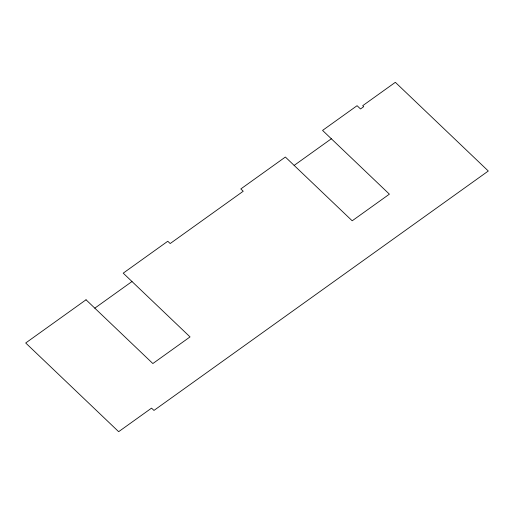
<?xml version="1.0" encoding="UTF-8"?>
<svg xmlns="http://www.w3.org/2000/svg" width="514" height="514" viewBox="0 0 514 514"><rect width="100%" height="100%" fill="white"/><g stroke="black" fill="none" stroke-linecap="round" stroke-linejoin="round"><path stroke-width="0.77" d="M94.801 308.156L131.995 281.524M294.143 165.412L331.337 138.78M86.031 299.784L25.7 342.986L118.657 431.683L151.546 408.129L153.956 410.429L488.3 171.014L395.343 82.317L362.691 105.698L363.713 106.674L360.507 108.962L357.082 105.691L322.567 130.408L389.387 194.163L352.193 220.795L285.373 157.04L240.822 188.946L243.231 191.24L170.185 243.546L167.776 241.252L123.219 273.152L190.039 336.908L152.851 363.546L86.031 299.784"/></g></svg>
